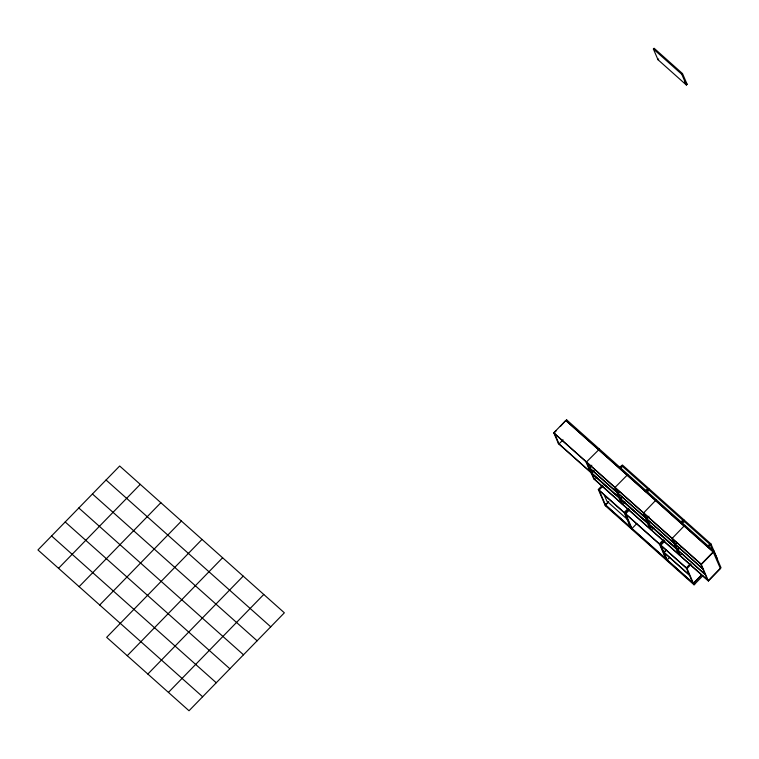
<?xml version="1.0" encoding="UTF-8"?>
<svg xmlns="http://www.w3.org/2000/svg" width="759" height="759" viewBox="0 0 759 759"><rect width="100%" height="100%" fill="white"/><g stroke="black" fill="none" stroke-linecap="round" stroke-linejoin="round"><path stroke-width="1.14" d="M58.538 568.301L140.263 484.356M79.126 586.65L160.851 502.714M99.704 605.008L181.429 521.063M653.376 48.993L654.097 48.244L682.502 73.576L687.123 84.287L686.402 85.027L657.987 59.705L653.376 48.993L681.781 74.316L686.402 85.027M657.987 59.705L658.708 58.965M202.017 539.412L106.668 637.342L189.019 710.756L284.359 612.817L119.675 466.007L37.95 549.952L202.634 696.762M681.781 74.316L682.502 73.576M127.256 655.7L222.605 557.761M147.844 674.049L243.193 576.119M168.432 692.398L263.771 594.468M676.838 549.146L558.434 443.588L553.785 432.801L565.806 420.458L713.194 551.85L701.183 564.193L708.413 580.986L720.424 568.633L713.128 551.812L684.314 526.12L685.035 525.38L713.849 551.072L721.05 567.789L720.329 568.529M556.328 430.657L553.928 433.123L701.316 564.516L713.337 552.173M560.332 426.539L565.806 420.458M563.036 439.812L559.032 443.93L554.668 433.778M591.821 465.239L589.42 467.715L616.507 491.86M591.157 466.387L589.553 468.028L616.65 492.183M594.126 470.599L591.726 473.066L587.352 462.924M595.91 477.42L594.306 479.071L592.001 473.711M702.919 575.72L694.058 584.819L605.331 505.731L598.32 489.441L602.323 485.324M619.951 467.221L621.555 465.58L710.282 544.668L712.976 551.053M621.659 465.703L622.38 464.963L648.812 488.521L645.748 491.756M603.063 485.988L599.06 490.105L605.397 504.82L608.604 501.528M620.691 467.886L622.437 466.557M605.511 503.739L604.79 504.479L693.517 583.576L701.563 575.303M606.251 504.393L608.699 501.889M605.331 505.731L606.052 504.982M619.591 491.538L617.987 493.179L645.084 517.334M621.896 496.889L620.293 498.54L615.928 488.398M622.171 497.534L620.577 499.185L622.883 504.536L625.283 502.069M628.177 508.378L624.173 512.496L630.511 527.201M645.008 491.092L647.55 488.948M628.917 509.033L624.913 513.15L631.393 528.188M648.252 489.413L648.973 488.673L683.973 519.868L683.252 520.608M629.666 509.697L625.653 513.815L631.991 528.53L636.801 523.587M646.488 492.42L649.03 490.267M648.964 516.186L646.564 518.653L673.65 542.808M648.3 517.325L646.696 518.976L673.793 543.121M650.472 522.363L648.869 524.014L644.505 513.871M653.86 527.543L651.45 530.01L649.144 524.649M663.385 539.753L659.372 543.871L665.709 558.586M680.206 522.477L682.749 520.332M664.125 540.417L660.121 544.535L666.592 559.573M680.946 523.131L683.356 520.665M683.461 520.797L684.182 520.057L710.936 543.909L717.378 558.852L716.657 559.601M664.865 541.082L660.861 545.19L667.199 559.905L669.599 557.438M682.493 522.97L684.229 521.651M666.288 549.763L663.888 552.229L689.333 574.914M665.634 550.901L664.03 552.552L689.466 575.237M676.734 542.476L675.13 544.127L702.635 568.643M676.876 542.799L675.273 544.45L702.777 568.965M679.988 547.334L677.578 549.801L705.083 574.326M679.324 548.482L677.721 550.123L705.225 574.639M681.629 553.833L680.026 555.484L673.072 539.336M690.311 563.757L686.307 567.874L692.635 582.589M707.132 546.48L709.674 544.336M710.936 543.909L707.872 547.144M694.058 584.819L687.047 568.538L691.051 564.421M713.128 551.812L713.849 551.072M701.392 575.018L693.384 583.254L604.657 504.156M720.291 568.32L708.27 580.663L593.566 478.407M684.533 81.981L687.123 84.287M627.162 475.181L655.577 500.504M553.785 432.801L701.183 564.193M618.13 493.502L645.216 517.657M558.292 443.265L676.705 548.823M591.261 473.047L676.981 549.469M708.413 580.986L593.709 478.73L586.479 461.946L598.633 449.916M598.32 489.441L687.047 568.538M599.202 490.428L624.315 512.809M625.796 514.137L659.514 544.194M660.994 545.512L686.44 568.197M627.019 519.09L606.896 501.149L604.155 494.773M694.039 583.424L694.779 584.079L694.238 582.827M106.051 480.001L270.735 626.811M92.437 493.986L257.121 640.805M78.813 507.98L243.497 654.789M65.189 521.964L229.882 668.783M51.574 535.958L216.258 682.768M700.576 563.861L707.53 579.999M684.352 526.338L655.738 500.655L656.459 499.906L684.865 525.237L672.199 538.359L679.419 555.142M671.592 538.017L675.956 548.159M676.241 548.804L678.546 554.165M650.852 529.668L643.623 512.885L656.298 499.764L627.883 474.441L615.046 487.411L622.276 504.204M643.015 512.543L647.389 522.685M647.664 523.331L649.97 528.691M614.448 487.079L618.813 497.221M619.088 497.857L621.393 503.217M585.872 461.605L590.236 471.747M566.622 419.822L565.901 420.562L598.424 449.565L599.145 448.816L566.622 419.822M599.316 448.967L598.595 449.707L627 475.03L627.721 474.29L599.316 448.967"/></g></svg>
